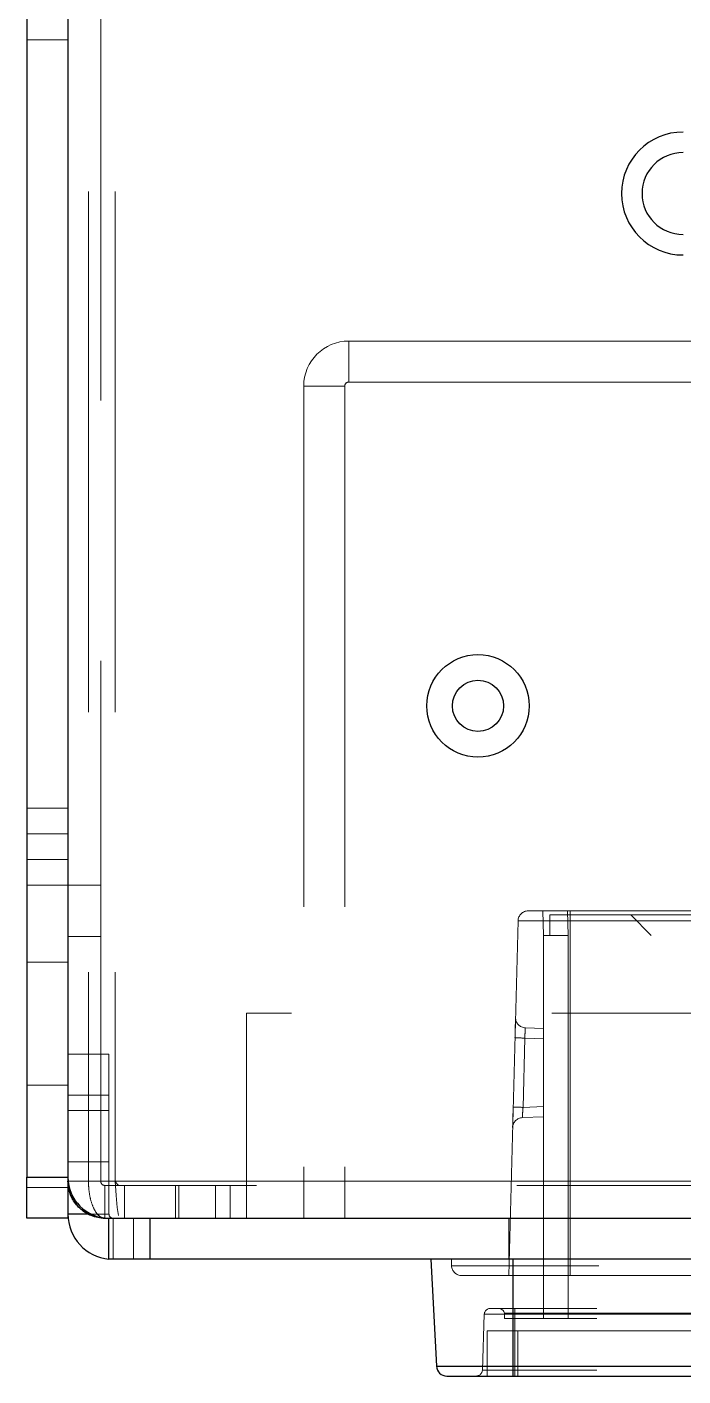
# Model space of a CAD drawing. Header units: millimetres. Extents: x 108 to 5832, y 144 to 4056.
# Drawn here: x 1115.8 to 1147.8, y 2801.3 to 2867.1 of the extents above; entities that cross this region are included whole.
import ezdxf

# ---------------------------------------------------------------- set-up
doc = ezdxf.new("R2010")
doc.units = ezdxf.units.MM
doc.header["$LTSCALE"] = 20
doc.linetypes.add('HIDDEN', pattern=[1.905, 1.27, -0.635])

msp = doc.modelspace()

# ---------------------------------------------------------------- linework, layer by layer
at = {"color": 7, "linetype": 'Continuous', "lineweight": 25}
for p, q in [((1117.802, 2986.987), (1117.802, 2810.987)), ((1115.802, 2946.787), (1115.802, 2810.987)), ((1115.802, 2810.987), (1117.802, 2810.987)), ((1115.802, 2808.987), (1115.802, 2810.987)), ((1117.802, 2810.987), (1117.802, 2808.987)), ((1117.802, 2808.987), (1115.802, 2808.987)), ((1119.802, 2808.987), (2765.802, 2808.987)), ((1119.802, 2806.987), (1119.802, 2808.987)), ((1121.802, 2808.987), (1121.802, 2806.987)), ((1121.802, 2806.987), (1119.802, 2806.987)), ((1467.802, 2806.987), (1121.802, 2806.987)), ((1135.502, 2806.987), (1135.776, 2801.761)), ((1139.502, 2806.987), (1139.502, 2801.761)), ((1135.776, 2801.761), (1139.502, 2801.761)), ((1139.502, 2801.761), (1448.502, 2801.761)), ((1139.502, 2801.761), (1139.502, 2801.287)), ((1138.252, 2801.287), (1138.285, 2801.287)), ((1139.502, 2801.287), (1448.502, 2801.287))]:
    msp.add_line(p, q, dxfattribs=at)
at = {"color": 1, "linetype": 'HIDDEN', "lineweight": 18}
for p, q in [((1118.802, 2897.187), (1118.802, 2810.787)), ((1119.402, 2810.787), (1119.402, 2897.187)), ((1120.109, 2897.187), (1120.109, 2810.787)), ((1115.802, 2866.487), (1117.802, 2866.487)), ((1131.502, 2849.787), (1131.502, 2851.787)), ((1131.502, 2851.787), (1454.602, 2851.787)), ((1129.302, 2849.587), (1129.302, 2808.987)), ((1131.302, 2849.587), (1129.302, 2849.587)), ((1131.302, 2849.587), (1131.302, 2808.987)), ((1131.502, 2849.787), (1204.502, 2849.787)), ((1117.802, 2828.987), (1115.802, 2828.987)), ((1117.802, 2827.737), (1115.802, 2827.737)), ((1117.802, 2826.487), (1115.802, 2826.487)), ((1115.802, 2825.237), (1117.802, 2825.237)), ((1119.402, 2825.237), (1117.802, 2825.237)), ((1141.002, 2822.787), (1140.96, 2823.987)), ((1142.302, 2823.987), (1142.16, 2823.987)), ((1142.202, 2822.787), (1142.16, 2823.987)), ((1142.302, 2823.987), (1142.302, 2823.5)), ((1142.302, 2823.987), (1445.702, 2823.987)), ((1142.302, 2823.987), (1142.302, 2823.5)), ((1139.756, 2823.5), (1139.302, 2806.187)), ((1139.756, 2823.5), (1142.302, 2823.5)), ((1142.302, 2823.5), (1139.756, 2823.5)), ((1141.302, 2823.787), (1141.302, 2822.787)), ((1141.302, 2823.787), (1142.302, 2823.787)), ((1142.302, 2823.787), (1142.302, 2822.787)), ((1142.302, 2823.787), (1445.702, 2823.787)), ((1142.302, 2823.5), (1142.302, 2806.187)), ((1142.302, 2823.5), (1445.702, 2823.5)), ((1145.252, 2823.787), (1146.252, 2822.787)), ((1117.802, 2822.737), (1119.402, 2822.737)), ((1141.002, 2804.087), (1141.002, 2822.787)), ((1141.302, 2822.787), (1142.202, 2822.787)), ((1445.803, 2822.787), (1142.202, 2822.787)), ((1142.202, 2822.787), (1142.202, 2804.087)), ((1115.802, 2821.487), (1117.802, 2821.487)), ((1471.602, 2818.987), (1126.51, 2818.987)), ((1126.51, 2818.987), (1126.51, 2810.787)), ((1139.632, 2818.787), (1139.632, 2818.764)), ((1139.632, 2818.787), (1139.632, 2818.764)), ((1139.632, 2818.787), (1139.632, 2818.764)), ((1139.632, 2818.787), (1139.632, 2818.764)), ((1141.002, 2818.243), (1140.115, 2818.274)), ((1140.089, 2817.776), (1140, 2814.396)), ((1141.002, 2817.744), (1140.089, 2817.776)), ((1117.802, 2816.987), (1119.802, 2816.987)), ((1119.802, 2816.987), (1119.802, 2814.987)), ((1117.802, 2815.487), (1115.802, 2815.487)), ((1119.802, 2814.987), (1117.802, 2814.987)), ((1119.802, 2809.187), (1119.802, 2814.987)), ((1119.802, 2814.237), (1117.802, 2814.237)), ((1141.002, 2814.431), (1140, 2814.396)), ((1139.491, 2813.409), (1139.493, 2813.478)), ((1139.491, 2813.409), (1139.493, 2813.478)), ((1139.491, 2813.409), (1139.493, 2813.478)), ((1139.491, 2813.409), (1139.493, 2813.478)), ((1141.002, 2813.931), (1139.974, 2813.895)), ((1117.802, 2811.737), (1119.802, 2811.737)), ((1117.802, 2810.987), (1115.802, 2810.987)), ((1117.802, 2810.787), (1119.402, 2810.787)), ((1118.802, 2810.787), (1117.802, 2810.787)), ((1117.812, 2810.787), (1118.802, 2810.787)), ((1120.109, 2810.787), (1118.802, 2810.787)), ((1120.109, 2810.787), (1119.402, 2810.787)), ((1119.406, 2810.748), (1119.418, 2810.711)), ((1120.159, 2810.098), (1120.109, 2810.787)), ((1120.109, 2810.787), (2765.495, 2810.787)), ((1120.134, 2810.748), (1120.109, 2810.787)), ((1120.109, 2810.787), (1120.159, 2810.098)), ((1120.109, 2810.787), (1120.134, 2810.748)), ((1120.159, 2810.711), (1120.134, 2810.748)), ((1120.134, 2810.748), (1120.159, 2810.711)), ((2759.095, 2810.787), (1126.51, 2810.787)), ((1126.51, 2810.787), (1126.51, 2810.587)), ((1115.802, 2810.487), (1117.802, 2810.487)), ((1117.939, 2810.098), (1118.33, 2809.515)), ((1119.418, 2810.711), (1119.436, 2810.676)), ((1119.436, 2810.676), (1119.461, 2810.646)), ((1119.461, 2810.646), (1119.491, 2810.621)), ((1119.491, 2810.621), (1119.526, 2810.603)), ((1119.526, 2810.603), (1119.563, 2810.591)), ((1120.309, 2810.587), (1119.602, 2810.587)), ((1119.602, 2808.987), (1119.602, 2810.587)), ((1120.184, 2810.676), (1120.159, 2810.711)), ((1120.159, 2810.711), (1120.184, 2810.676)), ((1120.209, 2809.515), (1120.159, 2810.098)), ((1120.159, 2810.098), (1120.209, 2809.515)), ((1120.209, 2810.646), (1120.184, 2810.676)), ((1120.184, 2810.676), (1120.209, 2810.646)), ((1120.235, 2810.621), (1120.209, 2810.646)), ((1120.209, 2810.646), (1120.234, 2810.621)), ((1120.259, 2810.603), (1120.235, 2810.621)), ((1120.284, 2810.591), (1120.259, 2810.603)), ((1120.309, 2810.587), (1120.284, 2810.591)), ((2765.295, 2810.587), (1120.309, 2810.587)), ((1120.552, 2810.587), (1120.552, 2808.987)), ((1123.052, 2808.987), (1123.052, 2810.587)), ((1123.202, 2810.587), (1123.202, 2808.987)), ((1125.002, 2810.587), (1125.002, 2808.987)), ((1125.709, 2810.587), (1125.709, 2808.987)), ((1126.51, 2810.587), (1126.51, 2808.987)), ((1118.33, 2809.515), (1118.914, 2809.124)), ((1120.259, 2809.124), (1120.209, 2809.515)), ((1120.209, 2809.515), (1120.259, 2809.124)), ((1119.802, 2809.187), (1117.802, 2809.187)), ((1119.802, 2809.187), (1118.819, 2809.187)), ((1119.802, 2808.987), (1119.602, 2808.987)), ((1120.002, 2808.987), (1120.002, 2806.987)), ((1121.002, 2808.987), (1121.002, 2806.987)), ((1121.802, 2806.987), (1121.802, 2808.987)), ((1139.302, 2808.987), (1139.302, 2806.987)), ((1119.802, 2806.996), (1120.002, 2806.987)), ((1136.502, 2806.987), (1136.513, 2806.67)), ((1139.502, 2806.67), (1139.502, 2806.987)), ((1139.502, 2806.987), (1139.502, 2801.761)), ((1139.502, 2806.67), (1136.513, 2806.67)), ((1136.513, 2806.67), (1139.502, 2806.67)), ((1139.502, 2806.67), (1139.502, 2806.187)), ((1448.502, 2806.67), (1139.502, 2806.67)), ((1139.502, 2806.67), (1139.502, 2806.187)), ((1139.502, 2806.187), (1448.502, 2806.187)), ((1138.11, 2804.298), (1138.015, 2801.577)), ((1138.11, 2804.298), (1139.602, 2804.298)), ((1139.602, 2804.298), (1138.11, 2804.298)), ((1139.094, 2804.087), (1139.094, 2804.358)), ((1139.094, 2804.358), (1139.094, 2804.358)), ((1139.094, 2804.358), (1139.094, 2804.358)), ((1139.094, 2804.358), (1139.094, 2804.087)), ((1139.602, 2804.358), (1139.6, 2804.358)), ((1139.6, 2804.087), (1139.6, 2804.358)), ((1448.402, 2804.587), (1139.602, 2804.587)), ((1139.602, 2804.298), (1139.602, 2804.587)), ((1139.602, 2804.587), (1139.602, 2804.358)), ((1139.602, 2804.358), (1139.602, 2804.587)), ((1139.602, 2804.298), (1139.602, 2804.587)), ((1448.402, 2804.358), (1139.602, 2804.358)), ((1139.602, 2804.087), (1139.602, 2804.358)), ((1139.602, 2804.358), (1448.402, 2804.358)), ((1139.602, 2801.577), (1139.602, 2804.298)), ((1139.602, 2804.298), (1448.402, 2804.298)), ((1138.252, 2803.487), (1138.252, 2801.287)), ((1138.252, 2803.487), (1139.752, 2803.487)), ((1448.402, 2804.087), (1139.6, 2804.087)), ((1139.752, 2801.287), (1139.752, 2803.487)), ((1139.752, 2803.487), (1448.252, 2803.487)), ((1139.502, 2801.761), (1135.776, 2801.761)), ((1138.015, 2801.577), (1139.602, 2801.577)), ((1139.602, 2801.577), (1138.015, 2801.577)), ((1139.502, 2801.761), (1139.502, 2801.287)), ((1448.502, 2801.761), (1139.502, 2801.761)), ((1139.602, 2801.577), (1139.602, 2801.287)), ((1448.402, 2801.577), (1139.602, 2801.577)), ((1139.602, 2801.577), (1139.602, 2801.287))]:
    msp.add_line(p, q, dxfattribs=at)
at = {"color": 8, "linetype": 'Continuous', "lineweight": 25}
for p, q in [((1117.802, 2810.787), (1117.812, 2810.787)), ((1118.819, 2809.187), (1117.802, 2809.187))]:
    msp.add_line(p, q, dxfattribs=at)
at = {"color": 7, "linetype": 'Continuous', "lineweight": 25}
for radius in [2.5, 1.25]:
    msp.add_circle((1137.802, 2833.987), radius, dxfattribs=at)
for centre, radius, start, end in [((1147.802, 2858.987), 3, 90, 270), ((1147.802, 2858.987), 2, 90, 270), ((1119.802, 2810.987), 2, 180, 270), ((1120.002, 2809.187), 2.2, 180, 264.78409), ((1136.276, 2801.787), 0.5, 183, 270)]:
    msp.add_arc(centre, radius, start, end, dxfattribs=at)
at = {"color": 1, "linetype": 'HIDDEN', "lineweight": 18}
for centre, radius, start, end in [((1131.502, 2849.587), 2.2, 90, 180), ((1131.502, 2849.587), 0.2, 90, 180), ((1140.256, 2823.487), 0.5, 90, 178.5), ((1140.132, 2818.774), 0.5, 178.5, 268), ((1143.139, 2939.152), 121.414, 268.33253, 268.56025), ((1143.744, 2961.333), 146.985, 268.35234, 268.54045), ((1139.991, 2813.396), 0.5, 92, 178.5), ((1119.602, 2810.787), 0.2, 179.98053, 270.02801), ((1120.002, 2809.187), 0.2, 180, 270), ((1137.013, 2806.687), 0.5, 182, 270), ((1138.41, 2804.287), 0.3, 90, 178), ((1138.802, 2804.287), 0.3, 13.58401, 90), ((1137.715, 2801.587), 0.3, 270, 358)]:
    msp.add_arc(centre, radius, start, end, dxfattribs=at)
for points, knots in [([(1140.256, 2823.987), (1140.283, 2823.987), (1140.325, 2823.987), (1140.58, 2823.987), (1140.844, 2823.987), (1141.17, 2823.987), (1141.647, 2823.987), (1142.045, 2823.987), (1142.302, 2823.987)], [0, 0, 0, 0, 0.239444, 0.369349, 0.500003, 0.629859, 0.760556, 1, 1, 1, 1]), ([(1142.202, 2822.787), (1142.12, 2822.787), (1141.958, 2822.787), (1141.658, 2822.787), (1141.332, 2822.787), (1141.114, 2822.787), (1141.017, 2822.787), (1141.007, 2822.787), (1141.002, 2822.787)], [0, 0, 0, 0, 0.1304626, 0.257449, 0.499996, 0.7425872, 0.8696038, 1, 1, 1, 1]), ([(1139.606, 2817.789), (1139.609, 2817.907), (1139.616, 2818.151), (1139.623, 2818.423), (1139.627, 2818.598), (1139.63, 2818.706), (1139.631, 2818.744), (1139.632, 2818.764)], [0, 0, 0, 0, 0.261316, 0.541221, 0.69082, 0.841126, 1, 1, 1, 1]), ([(1139.606, 2817.789), (1139.609, 2817.907), (1139.616, 2818.151), (1139.623, 2818.423), (1139.627, 2818.598), (1139.63, 2818.706), (1139.631, 2818.744), (1139.632, 2818.764)], [0, 0, 0, 0, 0.261313, 0.541215, 0.690747, 0.841127, 1, 1, 1, 1]), ([(1139.606, 2817.789), (1139.609, 2817.906), (1139.616, 2818.148), (1139.623, 2818.42), (1139.627, 2818.596), (1139.63, 2818.705), (1139.631, 2818.744), (1139.632, 2818.764)], [0, 0, 0, 0, 0.259028, 0.538487, 0.688698, 0.839658, 1, 1, 1, 1]), ([(1139.606, 2817.789), (1139.609, 2817.907), (1139.616, 2818.151), (1139.623, 2818.423), (1139.627, 2818.598), (1139.63, 2818.706), (1139.631, 2818.744), (1139.632, 2818.764)], [0, 0, 0, 0, 0.261316, 0.541221, 0.69082, 0.841126, 1, 1, 1, 1]), ([(1140.115, 2818.274), (1140.113, 2818.272), (1140.111, 2818.267), (1140.107, 2818.231), (1140.103, 2818.177), (1140.098, 2818.088), (1140.093, 2817.953), (1140.09, 2817.833), (1140.089, 2817.776)], [0, 0, 0, 0, 0.143229, 0.281343, 0.414339, 0.542169, 0.781219, 1, 1, 1, 1]), ([(1140.089, 2817.776), (1140.09, 2817.833), (1140.093, 2817.953), (1140.098, 2818.088), (1140.103, 2818.177), (1140.107, 2818.231), (1140.111, 2818.267), (1140.113, 2818.272), (1140.115, 2818.274)], [0, 0, 0, 0, 0.218711, 0.457759, 0.58557, 0.718547, 0.856641, 1, 1, 1, 1]), ([(1140.115, 2818.274), (1140.113, 2818.272), (1140.111, 2818.267), (1140.107, 2818.231), (1140.103, 2818.177), (1140.098, 2818.088), (1140.093, 2817.953), (1140.09, 2817.833), (1140.089, 2817.776)], [0, 0, 0, 0, 0.143371, 0.281475, 0.414463, 0.542173, 0.781207, 1, 1, 1, 1]), ([(1140.089, 2817.776), (1140.09, 2817.833), (1140.093, 2817.953), (1140.098, 2818.088), (1140.103, 2818.177), (1140.107, 2818.231), (1140.111, 2818.267), (1140.113, 2818.272), (1140.115, 2818.274)], [0, 0, 0, 0, 0.21874, 0.457819, 0.585646, 0.718511, 0.856622, 1, 1, 1, 1]), ([(1140.115, 2818.274), (1140.113, 2818.272), (1140.111, 2818.267), (1140.107, 2818.231), (1140.103, 2818.177), (1140.098, 2818.088), (1140.093, 2817.953), (1140.09, 2817.833), (1140.089, 2817.776)], [0, 0, 0, 0, 0.143377, 0.281488, 0.414352, 0.542179, 0.781224, 1, 1, 1, 1]), ([(1140.089, 2817.776), (1140.09, 2817.833), (1140.093, 2817.953), (1140.098, 2818.088), (1140.103, 2818.177), (1140.107, 2818.231), (1140.111, 2818.267), (1140.113, 2818.272), (1140.115, 2818.274)], [0, 0, 0, 0, 0.218756, 0.457825, 0.585535, 0.718523, 0.856629, 1, 1, 1, 1]), ([(1140.115, 2818.274), (1140.113, 2818.272), (1140.111, 2818.267), (1140.107, 2818.231), (1140.103, 2818.177), (1140.098, 2818.088), (1140.093, 2817.953), (1140.09, 2817.833), (1140.089, 2817.776)], [0, 0, 0, 0, 0.1433583, 0.2814514, 0.414428, 0.5422382, 0.7812523, 1, 1, 1, 1]), ([(1140.089, 2817.776), (1140.09, 2817.833), (1140.093, 2817.953), (1140.098, 2818.088), (1140.103, 2818.177), (1140.107, 2818.231), (1140.111, 2818.267), (1140.113, 2818.272), (1140.115, 2818.274)], [0, 0, 0, 0, 0.218744, 0.457829, 0.585659, 0.718656, 0.856771, 1, 1, 1, 1]), ([(1139.518, 2814.409), (1139.516, 2814.34), (1139.512, 2814.203), (1139.506, 2813.946), (1139.498, 2813.661), (1139.495, 2813.539), (1139.493, 2813.479)], [0, 0, 0, 0, 0.172866, 0.345402, 0.678375, 1, 1, 1, 1]), ([(1139.518, 2814.409), (1139.516, 2814.34), (1139.512, 2814.203), (1139.506, 2813.946), (1139.498, 2813.661), (1139.495, 2813.539), (1139.493, 2813.479)], [0, 0, 0, 0, 0.172871, 0.345383, 0.678365, 1, 1, 1, 1]), ([(1139.518, 2814.409), (1139.516, 2814.34), (1139.512, 2814.203), (1139.506, 2813.946), (1139.498, 2813.661), (1139.495, 2813.539), (1139.493, 2813.479)], [0, 0, 0, 0, 0.172871, 0.345383, 0.678365, 1, 1, 1, 1]), ([(1139.518, 2814.409), (1139.516, 2814.34), (1139.512, 2814.203), (1139.507, 2814.007), (1139.503, 2813.831), (1139.497, 2813.628), (1139.495, 2813.538), (1139.493, 2813.478)], [0, 0, 0, 0, 0.172774, 0.345183, 0.511865, 0.679308, 1, 1, 1, 1]), ([(1140, 2814.396), (1139.997, 2814.361), (1139.991, 2814.292), (1139.982, 2814.167), (1139.973, 2814.032), (1139.969, 2813.918), (1139.972, 2813.903), (1139.974, 2813.895)], [0, 0, 0, 0, 0.135503, 0.26438, 0.501269, 0.748438, 1, 1, 1, 1]), ([(1139.974, 2813.895), (1139.972, 2813.903), (1139.969, 2813.918), (1139.973, 2814.032), (1139.982, 2814.167), (1139.991, 2814.292), (1139.997, 2814.361), (1140, 2814.396)], [0, 0, 0, 0, 0.251559, 0.498704, 0.735621, 0.86446, 1, 1, 1, 1]), ([(1140, 2814.396), (1139.997, 2814.361), (1139.991, 2814.292), (1139.982, 2814.167), (1139.973, 2814.032), (1139.969, 2813.918), (1139.972, 2813.903), (1139.974, 2813.895)], [0, 0, 0, 0, 0.135473, 0.264336, 0.501198, 0.748466, 1, 1, 1, 1]), ([(1139.974, 2813.895), (1139.972, 2813.903), (1139.969, 2813.918), (1139.973, 2814.032), (1139.982, 2814.167), (1139.991, 2814.292), (1139.997, 2814.361), (1140, 2814.396)], [0, 0, 0, 0, 0.251551, 0.498689, 0.735599, 0.86448, 1, 1, 1, 1]), ([(1140, 2814.396), (1139.997, 2814.361), (1139.991, 2814.292), (1139.982, 2814.167), (1139.973, 2814.032), (1139.969, 2813.918), (1139.972, 2813.903), (1139.974, 2813.895)], [0, 0, 0, 0, 0.1354782, 0.2643921, 0.5011782, 0.7484563, 1, 1, 1, 1]), ([(1139.974, 2813.895), (1139.972, 2813.903), (1139.969, 2813.918), (1139.973, 2814.032), (1139.982, 2814.167), (1139.991, 2814.292), (1139.997, 2814.361), (1140, 2814.396)], [0, 0, 0, 0, 0.251541, 0.498795, 0.735609, 0.864486, 1, 1, 1, 1]), ([(1140, 2814.396), (1139.997, 2814.361), (1139.991, 2814.292), (1139.982, 2814.167), (1139.973, 2814.032), (1139.969, 2813.918), (1139.972, 2813.903), (1139.974, 2813.895)], [0, 0, 0, 0, 0.135503, 0.26438, 0.501269, 0.748438, 1, 1, 1, 1]), ([(1139.974, 2813.895), (1139.972, 2813.903), (1139.969, 2813.918), (1139.973, 2814.032), (1139.982, 2814.167), (1139.991, 2814.292), (1139.997, 2814.361), (1140, 2814.396)], [0, 0, 0, 0, 0.251559, 0.498704, 0.735621, 0.86446, 1, 1, 1, 1]), ([(1118.802, 2810.787), (1118.802, 2810.787), (1118.802, 2810.683), (1118.813, 2810.416), (1118.855, 2810.117), (1118.94, 2809.751), (1119.081, 2809.384), (1119.232, 2809.162), (1119.355, 2809.078), (1119.363, 2809.069), (1119.363, 2809.069)], [0, 0, 0, 0, 0.000025, 0.132572, 0.339515, 0.395752, 0.66883, 0.952675, 0.999893, 1, 1, 1, 1]), ([(1119.602, 2808.987), (1119.601, 2808.987), (1119.6, 2808.987), (1119.598, 2808.987), (1119.596, 2808.987), (1119.594, 2808.987), (1119.49, 2808.992), (1119.316, 2809.069), (1119.071, 2809.393), (1118.94, 2809.751), (1118.855, 2810.117), (1118.813, 2810.416), (1118.802, 2810.683), (1118.802, 2810.787), (1118.802, 2810.787)], [0, 0, 0, 0, 0.002894, 0.003337, 0.005671, 0.007698, 0.008213, 0.247792, 0.465338, 0.683625, 0.728591, 0.894023, 0.99998, 1, 1, 1, 1]), ([(1137.013, 2806.187), (1137.047, 2806.187), (1137.098, 2806.187), (1137.408, 2806.187), (1137.729, 2806.187), (1138.126, 2806.187), (1138.706, 2806.187), (1139.189, 2806.187), (1139.502, 2806.187)], [0, 0, 0, 0, 0.2394381, 0.3694598, 0.5000004, 0.6299919, 0.7605619, 1, 1, 1, 1]), ([(1139.602, 2804.587), (1139.452, 2804.587), (1139.221, 2804.587), (1138.943, 2804.587), (1138.754, 2804.587), (1138.599, 2804.587), (1138.45, 2804.587), (1138.426, 2804.587), (1138.41, 2804.587)], [0, 0, 0, 0, 0.239453, 0.369062, 0.500026, 0.629571, 0.760566, 1, 1, 1, 1]), ([(1139.6, 2804.358), (1139.542, 2804.359), (1139.426, 2804.36), (1139.274, 2804.356), (1139.159, 2804.361), (1139.102, 2804.358), (1139.096, 2804.358), (1139.094, 2804.358)], [0, 0, 0, 0, 0.219181, 0.43712, 0.649932, 0.868658, 1, 1, 1, 1]), ([(1139.6, 2804.087), (1139.541, 2804.087), (1139.425, 2804.087), (1139.272, 2804.087), (1139.158, 2804.087), (1139.102, 2804.087), (1139.096, 2804.087), (1139.094, 2804.087)], [0, 0, 0, 0, 0.220594, 0.439451, 0.652745, 0.872012, 1, 1, 1, 1])]:
    msp.add_open_spline(points, degree=3, knots=knots, dxfattribs=at)
at = {"color": 7, "linetype": 'Continuous', "lineweight": 25}
for points, knots in [([(1119.602, 2808.987), (1119.6, 2808.987), (1119.597, 2808.987), (1119.592, 2808.987), (1119.587, 2808.987), (1119.583, 2808.987), (1119.365, 2808.992), (1118.952, 2809.069), (1118.41, 2809.393), (1118.112, 2809.751), (1117.921, 2810.117), (1117.826, 2810.416), (1117.802, 2810.683), (1117.802, 2810.787), (1117.802, 2810.787)], [0, 0, 0, 0, 0.002912, 0.003348, 0.005698, 0.007725, 0.008231, 0.247807, 0.465341, 0.683639, 0.728595, 0.894025, 0.99998, 1, 1, 1, 1]), ([(1119.363, 2809.069), (1119.397, 2809.049), (1119.447, 2809.018), (1119.511, 2808.998), (1119.547, 2808.991), (1119.57, 2808.989), (1119.584, 2808.988), (1119.589, 2808.987), (1119.592, 2808.987), (1119.593, 2808.987), (1119.594, 2808.987), (1119.596, 2808.987), (1119.598, 2808.987), (1119.6, 2808.987), (1119.601, 2808.987), (1119.602, 2808.987)], [0, 0, 0, 0, 0.426905, 0.63903, 0.790459, 0.877347, 0.92795, 0.957489, 0.95861, 0.959244, 0.96171, 0.971766, 0.983349, 0.985548, 1, 1, 1, 1]), ([(1136.276, 2801.287), (1136.319, 2801.287), (1136.386, 2801.287), (1136.787, 2801.287), (1137.068, 2801.287), (1137.245, 2801.287), (1137.558, 2801.287), (1138.112, 2801.287), (1138.709, 2801.287), (1139.007, 2801.287), (1139.208, 2801.287), (1139.401, 2801.287), (1139.502, 2801.287)], [0, 0, 0, 0, 0.239406, 0.369592, 0.499903, 0.501739, 0.518112, 0.759383, 0.879595, 0.885633, 0.939527, 1, 1, 1, 1])]:
    msp.add_open_spline(points, degree=3, knots=knots, dxfattribs=at)

doc.saveas('drawing.dxf')
